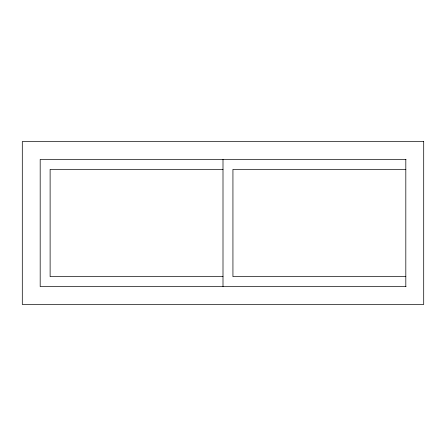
<?xml version="1.0" encoding="UTF-8"?>
<svg xmlns="http://www.w3.org/2000/svg" width="446" height="446" viewBox="0 0 446 446"><rect width="100%" height="100%" fill="white"/><g stroke="black" fill="none" stroke-linecap="round" stroke-linejoin="round"><path stroke-width="0.67" d="M406.011 159.412L40.185 159.412L40.185 286.588L406.011 286.588M223 169.346L50.119 169.346L50.119 276.654L223 276.654M405.815 169.346L232.935 169.346L232.935 276.654L405.815 276.654M405.815 159.412L405.815 286.588M223 159.412L223 286.588M423.7 141.527L22.3 141.527L22.3 304.473L423.7 304.473L423.7 141.527"/></g></svg>
